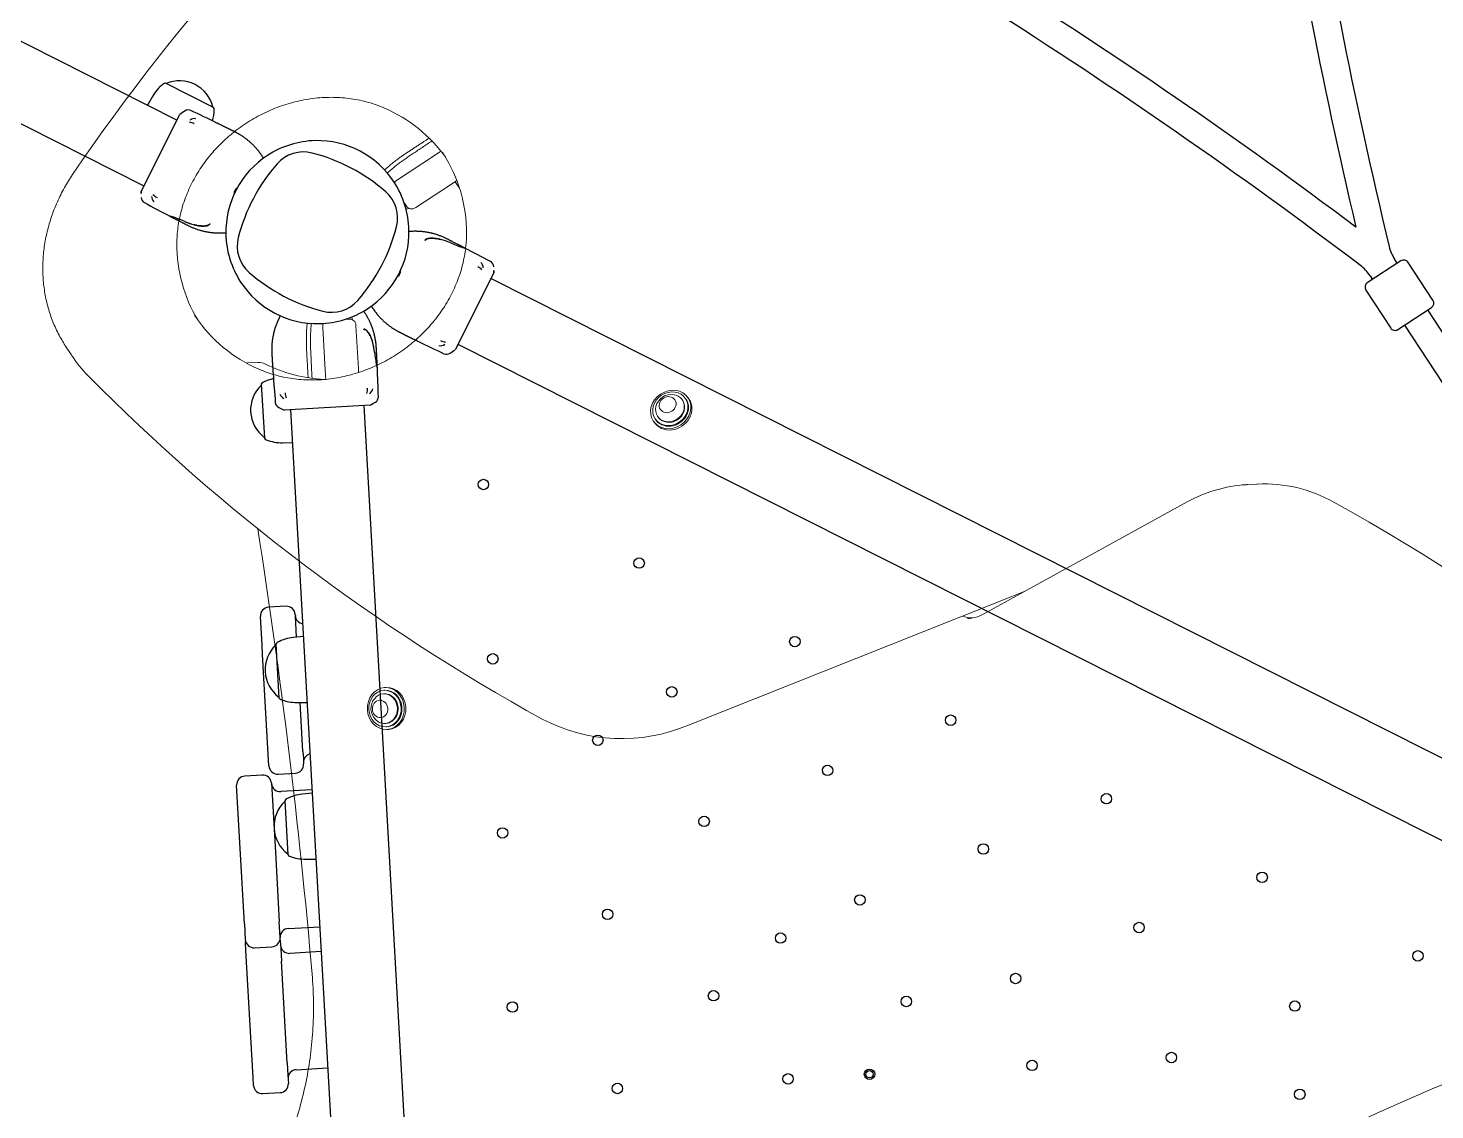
# Model space of a CAD drawing. Header units: millimetres. Extents: x 246416442 to 246896683, y 7418963194 to 7419503218.
# Drawn here: x 246845514 to 246846320, y 7419449638 to 7419450259 of the extents above; entities that cross this region are included whole.
import ezdxf
from ezdxf.lldxf.tags import DXFTag

# ---------------------------------------------------------------- set-up
doc = ezdxf.new("R2010")
doc.units = ezdxf.units.MM
for name, color, linetype in [('L-EDGE-CONCRETE', 1, 'CONCRETE_EDGE_SHORT'), ('L-Hatch Boundary', 1, 'Continuous'), ('L-X-E-PLAY', 9, 'Continuous')]:
    doc.layers.add(name, color=color, linetype=linetype)
doc.layers.add('L-SUB-SOIL DRAINAGE', color=170, linetype='SUBSOIL', lineweight=20)
doc.styles.get("Standard").update_dxf_attribs({"font": 'arial.ttf'})
doc.linetypes.add('CONCRETE_EDGE_SHORT', pattern='A,0.5,-0.2,["CE",Standard,S=0.1,R=0,X=-0.05,Y=-0.05],-0.2', length=0.9)
tags = doc.linetypes.add('SUBSOIL', pattern='A,12.7,-5.08,["SSD",Standard,S=2.54,R=0,X=-2.54,Y=-1.27],-6.35', length=24.13).pattern_tags.tags
tags[6] = DXFTag(74, 10)

# ---------------------------------------------------------------- blocks, each defined once
blk = doc.blocks.new('Artisan - Moduplay')
at = {"layer": 'L-X-E-PLAY', "lineweight": 25}
for p, q in [((-138877.72, -698233.38), (-138877.72, -699031.78)), ((-138835.56, -699031.78), (-138835.56, -698233.38)), ((-138829.89, -699013.11), (-138835.56, -699012.87)), ((-138819.64, -699047.25), (-138819.64, -699016.3)), ((-138881.33, -699031.78), (-138831.96, -699031.78)), ((-138886.54, -699053.08), (-138886.57, -699053.08)), ((-138886.25, -699054.44), (-138886.22, -699054.44)), ((-138885.52, -699062.03), (-138885.51, -699062.03)), ((-138884.73, -699067.57), (-138884.71, -699067.57)), ((-138880.25, -699075.42), (-138880.08, -699075.42)), ((-138880.08, -699075.4), (-138880.05, -699075.5)), ((-138949.04, -699143.19), (-138975.84, -699158.67)), ((-138954.48, -699164.72), (-139645.91, -699563.92)), ((-138931.6, -699204.35), (-138956.28, -699161.6)), ((-138973.48, -699169.14), (-138970.86, -699174.17)), ((-138894.44, -699181.46), (-138894.37, -699181.38)), ((-138894.34, -699181.6), (-138894.43, -699181.45)), ((-138898.9, -699189.4), (-138898.91, -699189.38)), ((-138833.2, -699189.75), (-138833.24, -699189.65)), ((-138833.04, -699189.73), (-138833.2, -699189.73)), ((-138910.54, -699198.22), (-138910.53, -699198.24)), ((-138909.51, -699197.28), (-138909.52, -699197.26)), ((-138903.3, -699192.86), (-138903.31, -699192.85)), ((-138828.56, -699197.58), (-138828.58, -699197.58)), ((-139624.83, -699600.43), (-138933.4, -699201.23)), ((-139082.29, -699210.89), (-139068.19, -699202.75)), ((-139068.14, -699202.72), (-139068.19, -699202.75)), ((-139056.31, -699213.21), (-139061.31, -699204.55)), ((-138827.76, -699203.12), (-138827.78, -699203.12)), ((-139139.67, -699244.02), (-139087.04, -699213.63)), ((-139087.04, -699213.63), (-139082.29, -699210.89)), ((-138827.04, -699210.71), (-138827.07, -699210.71)), ((-138826.74, -699212.08), (-138826.72, -699212.08)), ((-139078.27, -699217.75), (-139105.08, -699233.23)), ((-139069.42, -699226.55), (-139058.81, -699220.43)), ((-139058.19, -699220.07), (-139058.81, -699220.43)), ((-139058.19, -699220.07), (-139058.14, -699220.04)), ((-139067.31, -699229.86), (-139070.39, -699225.04)), ((-139194.93, -699253.93), (-139160.73, -699234.18)), ((-139148.9, -699244.67), (-139153.9, -699236.01)), ((-138831.96, -699233.38), (-138881.33, -699233.38)), ((-138877.72, -699233.38), (-138877.72, -700031.78)), ((-138835.56, -700031.78), (-138835.56, -699233.38)), ((-139142.47, -699245.63), (-139139.67, -699244.02)), ((-139126.22, -699259.35), (-139101.88, -699245.29)), ((-139102.71, -699243.7), (-139100.07, -699248.78)), ((-139229.66, -699273.98), (-139194.93, -699253.93)), ((-139150.73, -699251.5), (-139184.93, -699271.25)), ((-139144.3, -699252.46), (-139139.3, -699261.12)), ((-139156.22, -699262.75), (-139183.02, -699278.23)), ((-139143.57, -699273.89), (-139152.56, -699258.33)), ((-139129.67, -699261.34), (-139132.47, -699262.95)), ((-139126.22, -699259.35), (-139129.67, -699261.34)), ((-139184.93, -699271.25), (-139219.66, -699291.3)), ((-139145.26, -699274.86), (-139148.33, -699270.04)), ((-139242.9, -699281.62), (-139238.97, -699279.35)), ((-139229.66, -699273.98), (-139237.48, -699278.49)), ((-139306.09, -699318.1), (-139242.9, -699281.62)), ((-139239.31, -699285.32), (-139234.31, -699293.98)), ((-139227.48, -699295.81), (-139219.66, -699291.3)), ((-139180.65, -699288.7), (-139178.01, -699293.78)), ((-139289.73, -699331.75), (-139239.26, -699302.61)), ((-139232.9, -699298.94), (-139239.26, -699302.61)), ((-139228.97, -699296.67), (-139232.9, -699298.94)), ((-139220.65, -699297.64), (-139211.67, -699313.21)), ((-139224.07, -699320.37), (-139233.06, -699304.81)), ((-139310.03, -699320.38), (-139306.09, -699318.1)), ((-139311.86, -699327.21), (-139306.86, -699335.87)), ((-139296.09, -699335.42), (-139300.03, -699337.7)), ((-139289.73, -699331.75), (-139296.09, -699335.42)), ((-139290.94, -699338.22), (-139281.95, -699353.78)), ((-139002.87, -699530.88), (-139000.91, -699529.75)), ((-138607.19, -699682.51), (-138608.44, -699684.67)), ((-138615.57, -699684.02), (-138628.57, -699706.54)), ((-138591.55, -699694.42), (-138611.47, -699682.92)), ((-138603.45, -699721.04), (-138590.45, -699698.52)), ((-138593.72, -699693.17), (-138592.48, -699691.03)), ((-138623.57, -699712.88), (-138803.17, -700023.96)), ((-138627.47, -699710.63), (-138607.55, -699722.13)), ((-138789.32, -700031.96), (-138609.72, -699720.88))]:
    blk.add_line(p, q, dxfattribs=at)
at = {"layer": 'L-X-E-PLAY', "lineweight": 13}
for p, q in [((-138980.11, -699033.24), (-138982.93, -699038.13)), ((-138938.75, -699135.75), (-138941.57, -699130.85)), ((-138925.39, -699172.27), (-138904.16, -699160.01)), ((-138904.16, -699160.01), (-138903.76, -699159.78)), ((-138809.53, -699159.78), (-138809.13, -699160.01)), ((-138809.13, -699160.01), (-138787.81, -699172.32)), ((-138929.88, -699174.86), (-138925.39, -699172.27)), ((-138894.3, -699169.15), (-138892.95, -699171.49)), ((-138820.34, -699171.49), (-138818.99, -699169.16)), ((-138787.81, -699172.32), (-138783.32, -699174.91)), ((-138894.63, -699176.51), (-138915.86, -699188.76)), ((-138894.23, -699176.27), (-138894.63, -699176.51)), ((-138818.65, -699176.51), (-138819.06, -699176.27)), ((-138797.34, -699188.81), (-138818.65, -699176.51)), ((-138915.86, -699188.76), (-138917.89, -699189.93)), ((-138795.33, -699189.97), (-138797.38, -699193.92)), ((-138794.2, -699190.63), (-138797.34, -699188.81)), ((-139075.78, -699286.02), (-139075.99, -699285.66)), ((-139073.81, -699285.43), (-139074.05, -699285.02)), ((-139072.05, -699285.49), (-139072.51, -699284.68)), ((-139092.23, -699295.52), (-139092, -699295.93)), ((-139090.71, -699294.16), (-139090.5, -699294.52)), ((-139093.3, -699296.68), (-139092.83, -699297.49)), ((-138866.57, -699353.22), (-138867.04, -699354.03)), ((-138865.03, -699353.56), (-138865.27, -699353.97)), ((-138863.09, -699354.19), (-138863.3, -699354.56)), ((-138848.58, -699363.06), (-138848.37, -699362.69)), ((-138847.08, -699364.47), (-138846.85, -699364.06)), ((-138846.25, -699366.03), (-138845.78, -699365.22)), ((-139013.28, -699449.84), (-138857.69, -699587.54)), ((-138770.21, -699647.32), (-138879.64, -699572.54)), ((-138743.05, -699678.34), (-138745.88, -699673.45))]:
    blk.add_line(p, q, dxfattribs=at)
at = {"layer": 'L-X-E-PLAY', "lineweight": 25}
for centre, radius in [((-138943, -699282.72), 3), ((-139029.85, -699332.58), 3), ((-139116.45, -699382.58), 3), ((-138943, -699382.72), 3), ((-139044.4, -699407.37), 3), ((-139203.05, -699432.58), 3), ((-139000.5, -699432.72), 3), ((-139131, -699457.37), 3), ((-139058.47, -699482.72), 3), ((-138943, -699482.72), 3), ((-139217.61, -699507.37), 3), ((-139145.32, -699532.58), 3), ((-139000.5, -699532.72), 3), ((-139098.47, -699552), 3), ((-139058.47, -699582.72), 3), ((-138943, -699582.72), 3), ((-139168.62, -699592.22), 3), ((-139145.24, -699632.72), 3), ((-139145.24, -699632.72), 2.08), ((-139098.47, -699632.72), 3), ((-139000.5, -699632.72), 3), ((-139058.47, -699682.72), 3), ((-138943, -699682.72), 3), ((-139098.72, -699713.58), 3), ((-139000.5, -699732.72), 3), ((-139058.72, -699782.86), 3), ((-138943, -699782.72), 3), ((-139000.5, -699832.72), 3), ((-139044.4, -699858.07), 3), ((-138943, -699882.72), 3)]:
    blk.add_circle(centre, radius, dxfattribs=at)
at = {"layer": 'L-X-E-PLAY', "lineweight": 13}
for centre, radius, start, end in [((-139039.3, -700150.89), 1168.02, 66.59326, 82.67779), ((-138914.5, -699077.64), 79.02, 150.32528, 161.35267), ((-137911.57, -699414.76), 1137.09, 161.41606, 177.91857), ((-138861.84, -699138.4), 83.42, 116.45804, 147.80984), ((-138858.65, -699132.9), 83.43, 150.58101, 183.541), ((-138949.78, -699136.12), 9.75, 32.71811, 37.4137), ((-138946.28, -699140.08), 8.69, 0.04825, 29.92733), ((-138854.7, -699140.17), 82.89, 179.93629, 204.19487), ((-138859.1, -699139.99), 83.42, 332.17586, 3.54155), ((-138902.01, -699162.81), 3.5, 86.97725, 120), ((-138811.28, -699162.81), 3.5, 60, 93.01711), ((-138895.98, -699173.24), 3.5, 300, 30.00001), ((-138944.84, -699115.22), 78.13, 312.07628, 313.31687), ((-138768.45, -699115.22), 78.13, 226.68406, 227.92477), ((-138817.31, -699173.24), 3.5, 149.99999, 240), ((-141168.28, -696199.32), 3670.82, 301.72518, 305.7442), ((-138855.92, -699134.49), 83.41, 296.45713, 329.45751), ((-139082.69, -699291.05), 8.95, 76.26753, 163.7216), ((-138856.39, -699359.59), 8.95, 16.26754, 103.72161), ((-138949.48, -699374.87), 98.44, 179.17778, 229.59902), ((-138866.66, -699553.4), 23.12, 210.11491, 235.84717), ((-138863.61, -699558.31), 23.31, 188.92066, 202.86109), ((-138815.29, -699713.69), 80.23, 30.43694, 55.81276), ((-138813.4, -699718.63), 81.07, 357.54317, 29.45941), ((-140003.8, -699671.1), 1272.42, 340.71177, 357.70258), ((-139829.87, -700895.31), 1272.42, 40.71177, 57.70265)]:
    blk.add_arc(centre, radius, start, end, dxfattribs=at)
at = {"layer": 'L-X-E-PLAY', "lineweight": 25}
for centre, radius, start, end in [((-138830.98, -699037.94), 24.85, 65.42416, 87.50001), ((-138821.52, -699017.25), 2.1, 26.94159, 65.42416), ((-138832.22, -699031.78), 19.57, 309.9665, 50.0335), ((-137954.53, -699064.65), 932.11, 178.26355, 179.2821), ((-138882.64, -699036.52), 3.58, 119.67307, 178.26826), ((-138856.64, -699082.12), 56.07, 116.11291, 119.68408), ((-138856.64, -699082.12), 56.07, 60.31598, 63.88695), ((-138830.65, -699036.52), 3.58, 1.73174, 60.32692), ((-139759.13, -699064.67), 932.48, 0.71828, 1.7365), ((-138879.13, -699042.37), 4.42, 117.51893, 162.85543), ((-138873.15, -699041.41), 7.2, 157.43281, 181.10443), ((-138840.13, -699041.42), 7.19, 358.90104, 22.59185), ((-138834.17, -699042.38), 4.43, 17.19701, 62.4463), ((-138830.98, -699025.61), 24.85, 279.7794, 294.57578), ((-138821.52, -699046.3), 2.1, 294.57578, 333.05843), ((-138951.37, -699064.47), 65.89, 2.12697, 8.75802), ((-138951.07, -699064.39), 65.6, 2.0858, 8.80706), ((-138837.64, -699057.96), 48.06, 184.85974, 191.5379), ((-138837.56, -699057.9), 48.12, 184.88469, 191.56294), ((-138856.64, -699132.58), 52.5, 59.82635, 118.1256), ((-138856.64, -699083), 3.43, 57.67318, 122.29494), ((-138856.64, -699132.58), 52.5, 118.1256, 149.82633), ((-138875.54, -699112.99), 20, 102.3568, 165.59514), ((-138857.75, -699194.22), 103.15, 75.59516, 102.3568), ((-138856.64, -699132.58), 52.5, 28.12561, 59.82635), ((-138837.06, -699113.68), 20, 12.35679, 75.59516), ((-138856.64, -699132.58), 52.5, 149.82633, 208.12561), ((-138795, -699133.68), 103.15, 165.59514, 192.35679), ((-138918.28, -699131.47), 103.15, 345.59514, 12.35679), ((-138856.64, -699132.58), 52.5, 329.82633, 28.12561), ((-138956.15, -699161.82), 19.57, 69.96645, 170.03353), ((-138464.21, -699948.1), 932.48, 120.7183, 121.73649), ((-138948.93, -699145.29), 2.1, 54.57582, 93.05843), ((-138962.11, -699163.83), 24.85, 39.7794, 54.57582), ((-138952.83, -699158.09), 3.58, 121.73174, 180.32692), ((-138900.34, -699157.8), 56.07, 180.31599, 183.88695), ((-138945.99, -699158.21), 4.43, 137.19698, 182.44628), ((-138943.85, -699163.85), 7.19, 118.90104, 142.59188), ((-138856.64, -699132.58), 52.5, 208.12561, 239.82635), ((-138876.23, -699151.47), 20, 192.35679, 255.59516), ((-138837.75, -699152.16), 20, 282.3568, 345.59514), ((-141564.59, -699129.99), 3009.94, 349.57066, 359.47483), ((-141564.59, -699129.99), 3025.94, 349.86095, 359.47762), ((-138974.08, -699159.82), 2.1, 146.94164, 185.42422), ((-138951.44, -699157.67), 24.85, 185.42422, 207.50003), ((-138856.64, -699132.58), 52.5, 298.1256, 329.82633), ((-138855.54, -699070.94), 103.15, 255.59516, 282.3568), ((-138856.64, -699132.58), 52.5, 239.82635, 298.1256), ((-138930.85, -699153.39), 48.12, 304.8847, 311.56296), ((-138930.77, -699153.43), 48.06, 304.85974, 311.53792), ((-138856.64, -699182.15), 3.43, 237.67318, 302.29494), ((-138927.34, -699192.45), 7.2, 277.43279, 301.10443), ((-139366.52, -698385.28), 932.11, 298.26349, 299.28211), ((-138883.11, -699226.21), 39.17, 132.54088, 134.43824), ((-138868.48, -699248.44), 65.6, 122.08576, 128.80705), ((-138868.26, -699248.66), 65.89, 122.12697, 128.75802), ((-138875.72, -699207.25), 48.12, 4.88469, 11.56294), ((-138875.65, -699207.19), 48.06, 4.85974, 11.5379), ((-139065.64, -699207.05), 5, 30.00001, 120), ((-138900.34, -699157.8), 56.07, 236.11292, 239.68401), ((-138926.84, -699203.12), 3.58, 239.67307, 298.26826), ((-138923.52, -699197.15), 4.42, 237.51894, 282.85545), ((-138762.22, -699200.76), 65.6, 182.0858, 188.80706), ((-138761.92, -699200.68), 65.89, 182.12697, 188.75802), ((-139060.64, -699215.71), 5, 300, 30.00001), ((-137954.16, -699200.48), 932.48, 180.71828, 181.7365), ((-139758.76, -699200.5), 932.11, 358.26355, 359.2821), ((-138789.31, -699202.48), 38.64, 192.44749, 194.53474), ((-139085.39, -699236.38), 19.57, 69.96645, 170.03353), ((-139078.16, -699219.85), 2.1, 54.57582, 93.05843), ((-139091.35, -699238.39), 24.85, 32.49998, 54.57582), ((-139056.18, -699224.68), 5, 120, 197.52579), ((-138882.64, -699228.63), 3.58, 181.73174, 240.32692), ((-138879.12, -699222.77), 4.43, 197.19701, 242.4463), ((-138873.16, -699223.74), 7.19, 178.90104, 202.59185), ((-138840.14, -699223.74), 7.2, 337.43281, 1.10443), ((-138834.16, -699222.78), 4.42, 297.51893, 342.85543), ((-138830.65, -699228.63), 3.58, 299.67307, 358.26826), ((-139158.23, -699238.51), 5, 30.00001, 120), ((-139103.32, -699234.37), 2.1, 146.94164, 185.42422), ((-139080.67, -699232.22), 24.85, 185.42422, 207.50003), ((-138856.64, -699183.03), 56.07, 240.31598, 243.88695), ((-138856.64, -699183.03), 56.07, 296.11291, 299.68408), ((-139153.23, -699247.17), 5, 300, 30.00001), ((-139139.97, -699249.96), 5, 120, 210.00001), ((-139148.23, -699255.83), 5, 120, 210.00001), ((-139163.33, -699281.38), 19.57, 69.96645, 170.03353), ((-139156.1, -699264.85), 2.1, 54.57582, 93.05843), ((-139169.29, -699283.39), 24.85, 32.49998, 54.57582), ((-139134.97, -699258.62), 5, 210.00001, 300), ((-139129.42, -699266.97), 5, 42.47423, 120), ((-139234.98, -699282.82), 5, 120, 210.00001), ((-139236.47, -699283.68), 5, 110.13676, 120), ((-139181.26, -699279.37), 2.1, 146.94164, 185.42422), ((-139158.61, -699277.22), 24.85, 185.42422, 207.50003), ((-139229.98, -699291.48), 5, 210.00001, 300), ((-139224.98, -699300.14), 5, 30.00001, 120), ((-139228.73, -699302.31), 5, 120, 210.00001), ((-139231.47, -699292.34), 5, 300, 309.8632), ((-139307.53, -699324.71), 5, 120, 210.00001), ((-139302.53, -699333.37), 5, 210.00001, 300), ((-139295.27, -699340.72), 5, 30.00001, 120), ((-136638.89, -701979.02), 3025.94, 120.4244, 130.04874), ((-136638.89, -701979.02), 3009.94, 120.42661, 130.33847), ((-138612.97, -699685.52), 3, 60, 149.99999), ((-138627.98, -699670.51), 24, 329.99999, 349.57066), ((-138571.7, -699703.03), 24, 130.33847, 149.99999), ((-138593.05, -699697.02), 3, 329.99999, 60), ((-138625.97, -699708.04), 3, 149.99999, 240), ((-138606.05, -699719.54), 3, 240, 329.99999)]:
    blk.add_arc(centre, radius, start, end, dxfattribs=at)
at = {"layer": 'L-X-E-PLAY', "lineweight": 13}
for centre, major_axis, start_param, end_param in [((-138893.5, -699083.24), (86.6, -50), 3.136213, 3.14652), ((-138896.33, -699088.13), (86.6, -50), 3.141593, 3.146572), ((-138840.64, -699143.71), (90.43, -52.21), 3.136776, 3.146974), ((-138874.29, -699124.28), (-90.43, 52.21), 3.136776, 3.146974), ((-139082.44, -699291.49), (10.39, 6), 3.141593, 6.283185), ((-139083.35, -699289.91), (7.36, 4.25), 2.386247, 6.283185), ((-139082.91, -699290.68), (-9.09, -5.25), 0, 3.14159), ((-139083.14, -699290.27), (-7.36, -4.25), 0, 3.141593), ((-139083.35, -699289.91), (7.36, 4.25), 0, 0.755194), ((-138855.73, -699358.44), (-7.36, 4.25), 5.52784, 6.283188), ((-138856.64, -699360.03), (-10.39, 6), 0, 3.141595), ((-138856.18, -699359.22), (9.09, -5.25), 3.141593, 6.283188), ((-138855.94, -699358.81), (7.36, -4.25), 3.141594, 6.283185), ((-138855.73, -699358.44), (-7.36, 4.25), 0.000003, 3.896786), ((-138832.48, -699723.45), (-86.6, -50), 3.136485, 3.146853), ((-138829.65, -699728.34), (-86.6, -50), 3.136209, 3.141593)]:
    blk.add_ellipse(centre, major_axis=major_axis, ratio=0.883148, start_param=start_param, end_param=end_param, dxfattribs=at)
for centre, major_axis in [((-139082.91, -699290.68), (10.39, 6)), ((-139083.14, -699290.27), (-9.09, -5.25)), ((-139084.55, -699287.83), (4.33, 2.5)), ((-138856.18, -699359.22), (-10.39, 6)), ((-138855.94, -699358.81), (9.09, -5.25)), ((-138854.53, -699356.37), (-4.33, 2.5))]:
    blk.add_ellipse(centre, major_axis=major_axis, ratio=0.883148, dxfattribs=at)
for points, knots in [([(-138890.44, -698992.4), (-138891.96, -698992.2), (-138894.65, -698991.92), (-138899.23, -698991.61), (-138903.74, -698991.53), (-138908.33, -698991.64), (-138912.83, -698991.95), (-138917.32, -698992.47), (-138921.73, -698993.19), (-138926.1, -698994.11), (-138930.39, -698995.23), (-138934.59, -698996.54), (-138938.71, -698998.05), (-138942.72, -698999.74), (-138946.62, -699001.63), (-138950.41, -699003.69), (-138954.07, -699005.93), (-138957.59, -699008.34), (-138960.97, -699010.92), (-138964.2, -699013.65), (-138967.28, -699016.55), (-138970.18, -699019.58), (-138972.94, -699022.79), (-138975.47, -699026.05), (-138977.85, -699029.51), (-138979.15, -699031.6), (-138979.87, -699032.82)], [0, 0, 0, 0, 0.038123, 0.080202, 0.122275, 0.164341, 0.2064, 0.248451, 0.290492, 0.332523, 0.374543, 0.416551, 0.458545, 0.500526, 0.542492, 0.584444, 0.626381, 0.668303, 0.710212, 0.752106, 0.793989, 0.835861, 0.877723, 0.919578, 0.961428, 1, 1, 1, 1]), ([(-138899.01, -699063.72), (-138895.92, -699062.17), (-138890.43, -699059.87), (-138880.55, -699057.08), (-138870.54, -699055.73), (-138860.04, -699055.57), (-138849.59, -699056.75), (-138839.17, -699059.18), (-138829.06, -699062.86), (-138819.39, -699067.68), (-138810.35, -699073.61), (-138802.08, -699080.5), (-138794.74, -699088.28), (-138788.45, -699096.72), (-138783.3, -699105.87), (-138779.42, -699115.2), (-138776.82, -699125.27), (-138776.04, -699131.26), (-138775.84, -699134.83)], [0, 0, 0, 0, 0.060409, 0.123173, 0.185878, 0.248538, 0.311168, 0.373777, 0.436374, 0.498966, 0.561556, 0.62415, 0.686753, 0.749374, 0.812022, 0.874711, 0.937457, 1, 1, 1, 1]), ([(-138818.75, -699209.17), (-138821.84, -699210.72), (-138827.33, -699213.02), (-138837.21, -699215.81), (-138847.22, -699217.16), (-138857.71, -699217.32), (-138868.17, -699216.14), (-138878.59, -699213.71), (-138888.7, -699210.03), (-138898.37, -699205.21), (-138907.41, -699199.28), (-138915.68, -699192.39), (-138923.02, -699184.61), (-138929.31, -699176.17), (-138934.46, -699167.02), (-138938.34, -699157.69), (-138940.94, -699147.62), (-138941.71, -699141.63), (-138941.92, -699138.05)], [0, 0, 0, 0, 0.060409, 0.123173, 0.185878, 0.248538, 0.311168, 0.373777, 0.436374, 0.498966, 0.561556, 0.62415, 0.686753, 0.749374, 0.812022, 0.874711, 0.937457, 1, 1, 1, 1]), ([(-138905.86, -699150.85), (-138906.12, -699150.95), (-138906.86, -699151.24), (-138908.04, -699151.72), (-138909.42, -699152.3), (-138910.76, -699152.9), (-138912.08, -699153.5), (-138913.32, -699154.09), (-138914.5, -699154.67), (-138915.62, -699155.23), (-138916.7, -699155.79), (-138917.76, -699156.36), (-138918.78, -699156.92), (-138919.78, -699157.48), (-138920.74, -699158.03), (-138921.67, -699158.57), (-138922.57, -699159.09), (-138923.45, -699159.6), (-138924.3, -699160.09), (-138925.17, -699160.59), (-138926.06, -699161.1), (-138926.97, -699161.63), (-138927.85, -699162.14), (-138928.71, -699162.64), (-138929.55, -699163.12), (-138930.38, -699163.6), (-138931.18, -699164.06), (-138931.96, -699164.51), (-138932.77, -699164.98), (-138933.33, -699165.3), (-138933.64, -699165.48)], [0, 0, 0, 0, 0.026243, 0.074614, 0.122246, 0.169086, 0.215086, 0.260202, 0.30075, 0.340496, 0.379418, 0.417495, 0.454709, 0.491046, 0.526452, 0.560709, 0.593852, 0.625956, 0.657091, 0.687317, 0.721855, 0.755297, 0.787718, 0.819184, 0.850301, 0.880541, 0.909948, 0.93856, 0.966406, 1, 1, 1, 1]), ([(-138932.92, -699167.61), (-138931.01, -699166.52), (-138927.98, -699164.81), (-138923.89, -699162.51), (-138920.69, -699160.7), (-138917.61, -699158.94), (-138914.58, -699157.34), (-138911.61, -699155.89), (-138908.74, -699154.59), (-138906.54, -699153.66), (-138905.3, -699153.17), (-138904.98, -699153.05)], [0, 0, 0, 0, 0.210283, 0.330887, 0.447263, 0.559782, 0.668575, 0.773172, 0.873143, 0.968157, 1, 1, 1, 1]), ([(-138808.3, -699153.05), (-138808.17, -699153.1), (-138807.3, -699153.44), (-138805.68, -699154.11), (-138803.42, -699155.09), (-138801.1, -699156.17), (-138798.72, -699157.34), (-138796.3, -699158.61), (-138793.85, -699159.98), (-138791.34, -699161.41), (-138788.76, -699162.87), (-138785.09, -699164.94), (-138782.28, -699166.52), (-138780.37, -699167.61)], [0, 0, 0, 0, 0.013512, 0.08839, 0.166484, 0.247645, 0.331692, 0.418399, 0.507497, 0.598941, 0.692925, 0.789639, 1, 1, 1, 1]), ([(-138779.65, -699165.48), (-138779.75, -699165.42), (-138780.16, -699165.19), (-138780.83, -699164.8), (-138781.66, -699164.32), (-138782.44, -699163.87), (-138783.25, -699163.4), (-138784.09, -699162.92), (-138784.94, -699162.43), (-138785.81, -699161.92), (-138786.71, -699161.41), (-138787.63, -699160.87), (-138788.53, -699160.35), (-138789.42, -699159.84), (-138790.28, -699159.35), (-138791.17, -699158.83), (-138792.08, -699158.3), (-138793.03, -699157.75), (-138793.99, -699157.21), (-138794.96, -699156.67), (-138795.94, -699156.14), (-138796.94, -699155.61), (-138797.97, -699155.07), (-138799.07, -699154.52), (-138800.25, -699153.95), (-138801.49, -699153.37), (-138802.76, -699152.79), (-138804.07, -699152.22), (-138805.4, -699151.66), (-138806.52, -699151.21), (-138807.2, -699150.93), (-138807.43, -699150.85)], [0, 0, 0, 0, 0.011013, 0.045165, 0.073329, 0.102269, 0.132021, 0.162622, 0.194123, 0.225989, 0.258837, 0.292737, 0.327767, 0.358443, 0.390057, 0.422676, 0.45637, 0.491217, 0.527112, 0.561767, 0.597196, 0.633386, 0.670321, 0.707984, 0.750853, 0.794572, 0.839104, 0.884411, 0.930447, 0.977166, 1, 1, 1, 1]), ([(-139238, -699321.65), (-139242.69, -699324.54), (-139250.86, -699329.19), (-139265.23, -699336.16), (-139279.54, -699341.77), (-139294.52, -699346.49), (-139309.54, -699349.98), (-139324.79, -699352.38), (-139339.98, -699353.61), (-139355.17, -699353.66), (-139370.07, -699352.58), (-139384.87, -699350.26), (-139398.96, -699346.94), (-139413.05, -699342.26), (-139421.03, -699338.91), (-139425.61, -699336.76)], [0, 0, 0, 0, 0.074252, 0.151598, 0.228946, 0.306295, 0.383649, 0.461008, 0.538374, 0.615749, 0.693137, 0.77054, 0.847961, 0.925404, 1, 1, 1, 1])]:
    blk.add_open_spline(points, degree=3, knots=knots, dxfattribs=at)
at = {"layer": 'L-X-E-PLAY', "lineweight": 25}
for points, knots in [([(-138886.57, -699053.08), (-138886.57, -699053.18), (-138886.58, -699053.41), (-138886.58, -699053.82), (-138886.59, -699054.25), (-138886.59, -699054.67), (-138886.6, -699055.06), (-138886.6, -699055.44), (-138886.6, -699055.84), (-138886.61, -699056.27), (-138886.61, -699056.72), (-138886.61, -699057.18), (-138886.62, -699057.74), (-138886.62, -699058.43), (-138886.63, -699059.24), (-138886.63, -699060.07), (-138886.64, -699060.82), (-138886.64, -699061.49), (-138886.64, -699062.08), (-138886.64, -699062.7), (-138886.64, -699063.33), (-138886.64, -699064), (-138886.65, -699064.73), (-138886.64, -699065.53), (-138886.61, -699066.39), (-138886.56, -699067.25), (-138886.5, -699068.15), (-138886.4, -699069.1), (-138886.28, -699070.08), (-138886.14, -699071.05), (-138885.97, -699072), (-138885.81, -699072.8), (-138885.67, -699073.45), (-138885.55, -699073.95), (-138885.43, -699074.45), (-138885.3, -699074.94), (-138885.17, -699075.44), (-138885.02, -699075.94), (-138884.86, -699076.47), (-138884.69, -699077.03), (-138884.49, -699077.61), (-138884.28, -699078.21), (-138884.05, -699078.83), (-138883.81, -699079.47), (-138883.54, -699080.12), (-138883.25, -699080.79), (-138882.94, -699081.47), (-138882.59, -699082.21), (-138882.19, -699083.02), (-138881.73, -699083.88), (-138881.24, -699084.75), (-138880.86, -699085.41), (-138880.64, -699085.78), (-138880.6, -699085.86)], [0, 0, 0, 0, 0.008392, 0.022062, 0.034963, 0.047177, 0.058802, 0.069886, 0.080467, 0.094261, 0.10763, 0.120918, 0.134166, 0.157858, 0.181817, 0.206112, 0.230954, 0.247973, 0.265471, 0.283543, 0.302286, 0.3218, 0.342186, 0.367152, 0.392525, 0.41799, 0.443464, 0.472847, 0.502035, 0.530926, 0.559431, 0.587468, 0.602973, 0.618298, 0.633432, 0.648366, 0.663193, 0.678695, 0.69503, 0.712157, 0.730104, 0.748862, 0.768418, 0.788759, 0.809479, 0.830914, 0.853037, 0.875817, 0.903744, 0.932481, 0.961945, 0.992298, 1, 1, 1, 1]), ([(-138886.24, -699054.34), (-138886.35, -699053.9), (-138886.43, -699053.54), (-138886.54, -699053.08), (-138886.57, -699052.98), (-138886.57, -699052.98)], [0, 0, 0, 0, 0.502573, 0.502573, 1, 1, 1, 1]), ([(-138886.57, -699053.08), (-138886.57, -699053.08), (-138886.54, -699053.19), (-138886.43, -699053.64), (-138886.35, -699053.99), (-138886.25, -699054.44)], [0, 0, 0, 0, 0.4997877, 0.4997877, 1, 1, 1, 1]), ([(-138832.69, -699085.86), (-138832.63, -699085.74), (-138832.37, -699085.3), (-138831.93, -699084.55), (-138831.39, -699083.58), (-138830.89, -699082.61), (-138830.42, -699081.65), (-138829.99, -699080.69), (-138829.59, -699079.73), (-138829.21, -699078.78), (-138828.87, -699077.83), (-138828.56, -699076.89), (-138828.27, -699075.97), (-138828.02, -699075.06), (-138827.79, -699074.17), (-138827.59, -699073.31), (-138827.41, -699072.47), (-138827.26, -699071.66), (-138827.13, -699070.87), (-138827.02, -699070.11), (-138826.92, -699069.38), (-138826.85, -699068.69), (-138826.78, -699068.02), (-138826.74, -699067.39), (-138826.7, -699066.78), (-138826.67, -699066.2), (-138826.66, -699065.65), (-138826.65, -699065.11), (-138826.64, -699064.61), (-138826.64, -699064.14), (-138826.64, -699063.7), (-138826.65, -699063.28), (-138826.65, -699062.88), (-138826.65, -699062.49), (-138826.65, -699062.12), (-138826.65, -699061.77), (-138826.65, -699061.45), (-138826.65, -699061.15), (-138826.65, -699060.87), (-138826.65, -699060.6), (-138826.65, -699060.33), (-138826.66, -699059.98), (-138826.66, -699059.54), (-138826.66, -699059.01), (-138826.67, -699058.45), (-138826.67, -699057.88), (-138826.67, -699057.31), (-138826.68, -699056.73), (-138826.68, -699056.13), (-138826.69, -699055.51), (-138826.7, -699054.86), (-138826.7, -699054.19), (-138826.71, -699053.54), (-138826.72, -699053.16), (-138826.72, -699052.98)], [0, 0, 0, 0, 0.011735, 0.044633, 0.077172, 0.109452, 0.140814, 0.171758, 0.202215, 0.232123, 0.262016, 0.291224, 0.319703, 0.347412, 0.374318, 0.400393, 0.425616, 0.449916, 0.473339, 0.495874, 0.517516, 0.538265, 0.557775, 0.576432, 0.594245, 0.611223, 0.627699, 0.643334, 0.658141, 0.67204, 0.685031, 0.697182, 0.708555, 0.720411, 0.731428, 0.741663, 0.751163, 0.759968, 0.767973, 0.775704, 0.783621, 0.791729, 0.806704, 0.822361, 0.838773, 0.856038, 0.87228, 0.889349, 0.906999, 0.925293, 0.944351, 0.964286, 0.984902, 1, 1, 1, 1]), ([(-138884.73, -699067.57), (-138884.6, -699068.17), (-138884.46, -699068.76), (-138884.13, -699069.88), (-138883.96, -699070.42), (-138883.37, -699071.96), (-138882.94, -699072.83), (-138882.04, -699074.26), (-138881.6, -699074.78), (-138880.97, -699075.27), (-138880.77, -699075.39), (-138880.39, -699075.52), (-138880.22, -699075.53), (-138880.05, -699075.5)], [0, 0, 0, 0, 0.125013, 0.125013, 0.250025, 0.250025, 0.500051, 0.500051, 0.750076, 0.750076, 0.875089, 0.875089, 1, 1, 1, 1]), ([(-138880.08, -699075.4), (-138880.41, -699075.46), (-138880.78, -699075.34), (-138881.62, -699074.69), (-138882.05, -699074.17), (-138882.94, -699072.77), (-138883.37, -699071.9), (-138883.95, -699070.38), (-138884.12, -699069.84), (-138884.44, -699068.73), (-138884.59, -699068.15), (-138884.71, -699067.55)], [0, 0, 0, 0, 0.25, 0.25, 0.5, 0.5, 0.75, 0.75, 0.875, 0.875, 1, 1, 1, 1]), ([(-138909.08, -699135.19), (-138909.21, -699135.19), (-138909.72, -699135.19), (-138910.59, -699135.19), (-138911.7, -699135.21), (-138912.79, -699135.26), (-138913.86, -699135.33), (-138914.91, -699135.44), (-138915.93, -699135.56), (-138916.95, -699135.72), (-138917.94, -699135.89), (-138918.91, -699136.09), (-138919.86, -699136.31), (-138920.77, -699136.54), (-138921.65, -699136.79), (-138922.5, -699137.04), (-138923.31, -699137.31), (-138924.09, -699137.59), (-138924.84, -699137.86), (-138925.55, -699138.15), (-138926.23, -699138.43), (-138926.87, -699138.71), (-138927.48, -699138.99), (-138928.05, -699139.27), (-138928.59, -699139.54), (-138929.11, -699139.81), (-138929.6, -699140.07), (-138930.07, -699140.33), (-138930.5, -699140.58), (-138930.91, -699140.81), (-138931.29, -699141.03), (-138931.65, -699141.24), (-138932, -699141.44), (-138932.34, -699141.64), (-138932.66, -699141.83), (-138932.96, -699142), (-138933.24, -699142.16), (-138933.5, -699142.31), (-138933.74, -699142.45), (-138933.97, -699142.59), (-138934.2, -699142.72), (-138934.51, -699142.9), (-138934.89, -699143.12), (-138935.35, -699143.39), (-138935.83, -699143.68), (-138936.32, -699143.96), (-138936.81, -699144.25), (-138937.31, -699144.55), (-138937.83, -699144.85), (-138938.36, -699145.17), (-138938.92, -699145.5), (-138939.5, -699145.84), (-138940.06, -699146.17), (-138940.38, -699146.36), (-138940.54, -699146.46)], [0, 0, 0, 0, 0.0117649, 0.0446617, 0.0772001, 0.109479, 0.1408397, 0.1717829, 0.2022396, 0.2321464, 0.2620379, 0.2912455, 0.3197234, 0.3474319, 0.3743374, 0.4004114, 0.4256329, 0.449933, 0.4733548, 0.4958892, 0.5175311, 0.5382785, 0.5577883, 0.5764452, 0.5942572, 0.6112347, 0.6277107, 0.6433446, 0.658151, 0.6720499, 0.6850403, 0.6971913, 0.7085642, 0.7204196, 0.7314363, 0.7416705, 0.7511701, 0.7599754, 0.7679803, 0.7757111, 0.7836271, 0.7917348, 0.8067097, 0.8223662, 0.8387774, 0.8560427, 0.8722839, 0.889352, 0.9070019, 0.9252955, 0.944353, 0.964287, 0.9849021, 1, 1, 1, 1]), ([(-138910.53, -699198.24), (-138910.44, -699198.19), (-138910.24, -699198.08), (-138909.88, -699197.88), (-138909.5, -699197.67), (-138909.14, -699197.46), (-138908.8, -699197.27), (-138908.47, -699197.08), (-138908.12, -699196.89), (-138907.75, -699196.68), (-138907.35, -699196.45), (-138906.96, -699196.23), (-138906.46, -699195.95), (-138905.87, -699195.61), (-138905.16, -699195.21), (-138904.44, -699194.8), (-138903.79, -699194.43), (-138903.21, -699194.09), (-138902.69, -699193.8), (-138902.16, -699193.49), (-138901.61, -699193.18), (-138901.04, -699192.84), (-138900.4, -699192.48), (-138899.71, -699192.07), (-138898.98, -699191.62), (-138898.26, -699191.15), (-138897.51, -699190.64), (-138896.74, -699190.08), (-138895.95, -699189.49), (-138895.18, -699188.88), (-138894.44, -699188.26), (-138893.83, -699187.72), (-138893.34, -699187.27), (-138892.96, -699186.92), (-138892.59, -699186.57), (-138892.23, -699186.21), (-138891.87, -699185.85), (-138891.5, -699185.47), (-138891.12, -699185.06), (-138890.73, -699184.63), (-138890.33, -699184.18), (-138889.91, -699183.7), (-138889.49, -699183.19), (-138889.06, -699182.65), (-138888.62, -699182.09), (-138888.19, -699181.51), (-138887.75, -699180.9), (-138887.28, -699180.23), (-138886.79, -699179.48), (-138886.27, -699178.65), (-138885.77, -699177.79), (-138885.39, -699177.13), (-138885.17, -699176.75), (-138885.13, -699176.68)], [0, 0, 0, 0, 0.0083918, 0.0220624, 0.0349635, 0.0471766, 0.0588022, 0.0698857, 0.0804667, 0.0942608, 0.1076298, 0.1209181, 0.1341658, 0.1578577, 0.1818172, 0.2061124, 0.2309538, 0.2479736, 0.2654712, 0.2835428, 0.3022863, 0.3218007, 0.3421865, 0.3671526, 0.3925256, 0.4179907, 0.4434639, 0.4728477, 0.5020352, 0.5309265, 0.559431, 0.5874689, 0.6029737, 0.6182982, 0.6334321, 0.6483661, 0.6631939, 0.6786952, 0.6950304, 0.7121574, 0.7301044, 0.7488623, 0.7684191, 0.7887591, 0.8094799, 0.8309147, 0.8530376, 0.8758181, 0.9037448, 0.9324813, 0.9619455, 0.9922992, 1, 1, 1, 1]), ([(-138894.44, -699181.46), (-138894.23, -699181.72), (-138894.14, -699182.1), (-138894.29, -699183.15), (-138894.52, -699183.78), (-138895.29, -699185.25), (-138895.83, -699186.06), (-138896.86, -699187.32), (-138897.23, -699187.74), (-138898.04, -699188.57), (-138898.47, -699188.99), (-138898.93, -699189.4)], [0, 0, 0, 0, 0.25, 0.25, 0.5, 0.5, 0.75, 0.75, 0.875, 0.875, 1, 1, 1, 1]), ([(-138898.9, -699189.4), (-138898.44, -699188.99), (-138898.01, -699188.57), (-138897.19, -699187.73), (-138896.82, -699187.3), (-138895.78, -699186.03), (-138895.24, -699185.22), (-138894.45, -699183.73), (-138894.22, -699183.08), (-138894.11, -699182.29), (-138894.11, -699182.06), (-138894.18, -699181.67), (-138894.26, -699181.51), (-138894.37, -699181.38)], [0, 0, 0, 0, 0.125013, 0.125013, 0.250025, 0.250025, 0.500051, 0.500051, 0.750076, 0.750076, 0.875089, 0.875089, 1, 1, 1, 1]), ([(-138880.59, -699179.29), (-138880.66, -699179.41), (-138880.92, -699179.85), (-138881.36, -699180.6), (-138881.89, -699181.57), (-138882.4, -699182.54), (-138882.86, -699183.5), (-138883.3, -699184.46), (-138883.7, -699185.42), (-138884.07, -699186.37), (-138884.42, -699187.32), (-138884.73, -699188.26), (-138885.02, -699189.18), (-138885.27, -699190.09), (-138885.5, -699190.98), (-138885.7, -699191.84), (-138885.88, -699192.68), (-138886.03, -699193.49), (-138886.16, -699194.28), (-138886.27, -699195.04), (-138886.37, -699195.77), (-138886.44, -699196.46), (-138886.5, -699197.13), (-138886.55, -699197.76), (-138886.59, -699198.37), (-138886.62, -699198.95), (-138886.63, -699199.5), (-138886.64, -699200.04), (-138886.64, -699200.54), (-138886.64, -699201.01), (-138886.64, -699201.45), (-138886.64, -699201.87), (-138886.64, -699202.27), (-138886.64, -699202.66), (-138886.64, -699203.03), (-138886.64, -699203.38), (-138886.64, -699203.7), (-138886.64, -699204), (-138886.64, -699204.28), (-138886.64, -699204.55), (-138886.63, -699204.82), (-138886.63, -699205.17), (-138886.63, -699205.61), (-138886.63, -699206.14), (-138886.62, -699206.7), (-138886.62, -699207.27), (-138886.62, -699207.84), (-138886.61, -699208.42), (-138886.61, -699209.02), (-138886.6, -699209.64), (-138886.59, -699210.29), (-138886.59, -699210.96), (-138886.58, -699211.61), (-138886.57, -699211.99), (-138886.57, -699212.17)], [0, 0, 0, 0, 0.011735, 0.044633, 0.077172, 0.109452, 0.140814, 0.171758, 0.202215, 0.232123, 0.262015, 0.291224, 0.319703, 0.347412, 0.374318, 0.400393, 0.425615, 0.449916, 0.473339, 0.495874, 0.517516, 0.538264, 0.557775, 0.576432, 0.594245, 0.611223, 0.627699, 0.643334, 0.658141, 0.67204, 0.685031, 0.697182, 0.708555, 0.720411, 0.731428, 0.741663, 0.751163, 0.759968, 0.767973, 0.775704, 0.783621, 0.791729, 0.806704, 0.822361, 0.838773, 0.856038, 0.87228, 0.889349, 0.906999, 0.925293, 0.944351, 0.964286, 0.984902, 1, 1, 1, 1]), ([(-138826.72, -699212.07), (-138826.72, -699211.97), (-138826.71, -699211.74), (-138826.71, -699211.33), (-138826.7, -699210.9), (-138826.7, -699210.48), (-138826.69, -699210.09), (-138826.69, -699209.71), (-138826.69, -699209.31), (-138826.68, -699208.88), (-138826.68, -699208.43), (-138826.67, -699207.98), (-138826.67, -699207.41), (-138826.67, -699206.72), (-138826.66, -699205.91), (-138826.66, -699205.08), (-138826.65, -699204.33), (-138826.65, -699203.66), (-138826.65, -699203.07), (-138826.65, -699202.45), (-138826.65, -699201.82), (-138826.64, -699201.15), (-138826.64, -699200.42), (-138826.65, -699199.62), (-138826.68, -699198.76), (-138826.73, -699197.9), (-138826.79, -699197), (-138826.89, -699196.05), (-138827.01, -699195.07), (-138827.15, -699194.1), (-138827.32, -699193.15), (-138827.48, -699192.35), (-138827.62, -699191.7), (-138827.74, -699191.2), (-138827.86, -699190.7), (-138827.99, -699190.21), (-138828.12, -699189.71), (-138828.27, -699189.21), (-138828.43, -699188.68), (-138828.6, -699188.12), (-138828.8, -699187.55), (-138829.01, -699186.95), (-138829.23, -699186.32), (-138829.48, -699185.68), (-138829.75, -699185.03), (-138830.04, -699184.36), (-138830.35, -699183.68), (-138830.7, -699182.94), (-138831.1, -699182.13), (-138831.56, -699181.27), (-138832.05, -699180.4), (-138832.43, -699179.74), (-138832.65, -699179.37), (-138832.69, -699179.29)], [0, 0, 0, 0, 0.0083918, 0.0220624, 0.0349635, 0.0471765, 0.0588021, 0.0698857, 0.0804666, 0.0942607, 0.1076297, 0.120918, 0.1341657, 0.1578576, 0.181817, 0.2061122, 0.2309537, 0.2479735, 0.265471, 0.2835426, 0.3022861, 0.3218005, 0.3421862, 0.3671524, 0.3925253, 0.4179904, 0.4434636, 0.4728474, 0.5020348, 0.5309261, 0.5594306, 0.5874684, 0.6029732, 0.6182977, 0.6334317, 0.6483656, 0.6631934, 0.6786946, 0.6950299, 0.7121568, 0.7301038, 0.7488618, 0.7684185, 0.7887585, 0.8094792, 0.8309141, 0.853037, 0.8758174, 0.9037441, 0.9324806, 0.9619448, 0.9922984, 1, 1, 1, 1]), ([(-138828.56, -699197.58), (-138828.69, -699196.98), (-138828.83, -699196.39), (-138829.15, -699195.27), (-138829.33, -699194.73), (-138829.92, -699193.19), (-138830.35, -699192.32), (-138831.24, -699190.89), (-138831.69, -699190.37), (-138832.32, -699189.88), (-138832.52, -699189.76), (-138832.9, -699189.63), (-138833.07, -699189.62), (-138833.24, -699189.65)], [0, 0, 0, 0, 0.125013, 0.125013, 0.250025, 0.250025, 0.500051, 0.500051, 0.750076, 0.750076, 0.875089, 0.875089, 1, 1, 1, 1]), ([(-138833.2, -699189.75), (-138832.88, -699189.69), (-138832.51, -699189.81), (-138831.67, -699190.46), (-138831.23, -699190.98), (-138830.35, -699192.38), (-138829.92, -699193.25), (-138829.34, -699194.77), (-138829.17, -699195.31), (-138828.85, -699196.42), (-138828.7, -699197), (-138828.58, -699197.6)], [0, 0, 0, 0, 0.25, 0.25, 0.5, 0.5, 0.75, 0.75, 0.875, 0.875, 1, 1, 1, 1]), ([(-138909.6, -699197.32), (-138909.93, -699197.64), (-138910.2, -699197.89), (-138910.54, -699198.21), (-138910.62, -699198.29), (-138910.62, -699198.29)], [0, 0, 0, 0, 0.502573, 0.502573, 1, 1, 1, 1]), ([(-138826.72, -699212.08), (-138826.72, -699212.08), (-138826.75, -699211.96), (-138826.86, -699211.51), (-138826.94, -699211.16), (-138827.04, -699210.71)], [0, 0, 0, 0, 0.499788, 0.499788, 1, 1, 1, 1])]:
    blk.add_open_spline(points, degree=3, knots=knots, dxfattribs=at)
for points in [[(-138886.57, -699052.98), (-138886.57, -699052.98), (-138886.56, -699053.01), (-138886.55, -699053.07)], [(-138894.28, -699181.51), (-138894.27, -699181.52), (-138894.27, -699181.53), (-138894.26, -699181.54)], [(-138910.62, -699198.29), (-138910.62, -699198.29), (-138910.59, -699198.27), (-138910.55, -699198.22)]]:
    blk.add_open_spline(points, degree=3, dxfattribs=at)

msp = doc.modelspace()

# ---------------------------------------------------------------- linework, layer by layer
at = {"layer": 'L-EDGE-CONCRETE', "ltscale": 25, "const_width": 200, "flags": 128}
msp.add_lwpolyline([(246837601.94, 7419449868.25, -0.17487), (246841317.37, 7419448271.03, -1.219349), (246850209.6, 7419448585.37)], format="xyb", dxfattribs=at)
at = {"layer": 'L-Hatch Boundary'}
msp.add_arc((246845688.56, 7419449339.98), 4500, 350.99154, 193.74569, dxfattribs=at)
at = {"layer": 'L-SUB-SOIL DRAINAGE', "ltscale": 0.75, "flags": 128}
msp.add_lwpolyline([(246836375.8, 7419368838.04, 0.049859), (246836452.68, 7419367264.98, 1.020543), (246838457.43, 7419363126.48, 0.507423), (246850958.71, 7419364620.57, 0.34783), (246860630.08, 7419364184.95, 0.95316), (246871514.18, 7419375336.2, 0.546089), (246865357.29, 7419391536.99), (246864331.62, 7419392202.49, 0.150991), (246858079.56, 7419390951.14, -0.535883), (246847993.27, 7419386178.82, -0.984857), (246841094.25, 7419392263.54, 0.048323), (246837369.44, 7419394790.33, -0.782041), (246859516.8, 7419399812.11, 0.326657), (246863339.2, 7419409468.27, 2.547694), (246851636.57, 7419416690.12, 0.258508), (246846203.93, 7419412601.53), (246842481.4, 7419417148.46), (246849924.63, 7419423239.51, 0.226894), (246850840.59, 7419425193.44), (246863936.9, 7419436077.28, 0.937903), (246860987.82, 7419443087.02, 0.16139), (246859063.42, 7419444536.07, 0.543513), (246850931.82, 7419449690.94, 0.965246), (246840526.02, 7419449656.86, 0.686425), (246830418.58, 7419442236.64), (246830214.51, 7419441333.63, 0.069561), (246826929.08, 7419442860.92), (246826948.49, 7419447931.46)], format="xyb", dxfattribs=at)

# ---------------------------------------------------------------- block references
at = {"layer": 'L-X-E-PLAY', "rotation": 63.22002274932392}
msp.add_blockref('Artisan - Moduplay', (246284097.9, 7419889109.96), dxfattribs=at)

doc.saveas('drawing.dxf')
